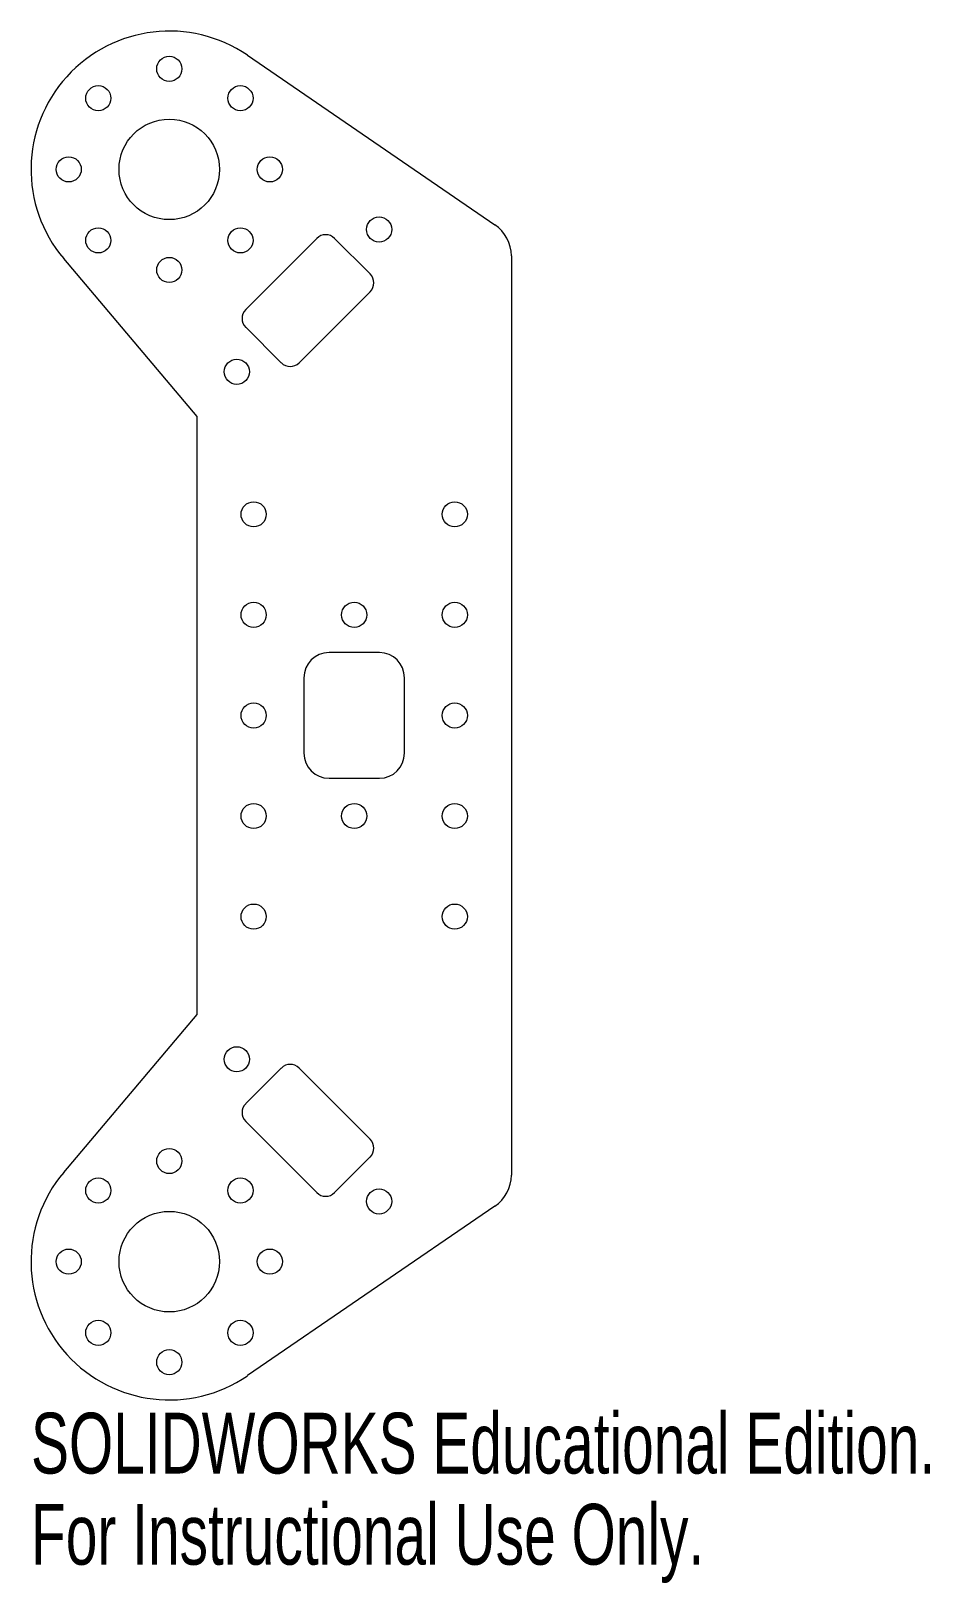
# Model space of a CAD drawing. Header units: millimetres. Extents: x -31 to 41, y -50 to 73.
import ezdxf

# ---------------------------------------------------------------- set-up
doc = ezdxf.new("R2010")
doc.units = ezdxf.units.MM
doc.styles.add('SLDTEXTSTYLE0', font='TXT', dxfattribs={"width": 0.7})

msp = doc.modelspace()

# ---------------------------------------------------------------- linework, layer by layer
at = {"color": 7, "linetype": 'Continuous', "lineweight": 15}
for p, q in [((-13.49, 71.52), (6.2, 58.04)), ((-7.97, 56.95), (-13.63, 51.29)), ((-3.73, 54.12), (-6.56, 56.95)), ((7.5, 55.56), (7.5, -17.57)), ((-17.5, 42.79), (-28.11, 55.34)), ((-9.39, 47.05), (-3.73, 52.71)), ((-13.63, 49.88), (-10.8, 47.05)), ((-17.5, -4.79), (-17.5, 42.79)), ((-3, 24), (-7, 24)), ((-9, 22), (-9, 16)), ((-1, 16), (-1, 22)), ((-7, 14), (-3, 14)), ((-28.11, -17.35), (-17.5, -4.79)), ((-13.63, -11.88), (-10.8, -9.05)), ((-9.39, -9.05), (-3.73, -14.71)), ((-7.97, -18.95), (-13.63, -13.3)), ((-3.73, -16.12), (-6.56, -18.95)), ((6.2, -20.04), (-13.49, -33.52))]:
    msp.add_line(p, q, dxfattribs=at)
for centre, radius in [((-19.71, 70.44), 1), ((-25.36, 68.1), 1), ((-14.05, 68.1), 1), ((-19.71, 62.44), 4), ((-27.71, 62.44), 1), ((-11.71, 62.44), 1), ((-3.02, 57.66), 1), ((-25.36, 56.79), 1), ((-14.05, 56.79), 1), ((-19.71, 54.44), 1), ((-14.34, 46.34), 1), ((-13, 35), 1), ((3, 35), 1), ((-13, 27), 1), ((-5, 27), 1), ((3, 27), 1), ((-13, 19), 1), ((3, 19), 1), ((-13, 11), 1), ((-5, 11), 1), ((3, 11), 1), ((-13, 3), 1), ((3, 3), 1), ((-14.34, -8.35), 1), ((-19.71, -16.45), 1), ((-25.36, -18.79), 1), ((-14.05, -18.79), 1), ((-3.02, -19.66), 1), ((-19.71, -24.45), 4), ((-27.71, -24.45), 1), ((-11.71, -24.45), 1), ((-25.36, -30.11), 1), ((-14.05, -30.11), 1), ((-19.71, -32.45), 1)]:
    msp.add_circle(centre, radius, dxfattribs=at)
for centre, radius, start, end in [((-19.71, 62.44), 11, 55.5964, 220.2036), ((4.5, 55.56), 3, 0, 55.5964), ((-7.27, 56.24), 1, 45, 135), ((-4.44, 53.41), 1, 315, 45), ((-12.92, 50.58), 1, 135, 225), ((-10.09, 47.76), 1, 225, 315), ((-7, 22), 2, 90, 180), ((-3, 22), 2, 0, 90), ((-7, 16), 2, 180, 270), ((-3, 16), 2, 270, 0), ((-10.09, -9.76), 1, 45, 135), ((-12.92, -12.59), 1, 135, 225), ((-4.44, -15.42), 1, 315, 45), ((-19.71, -24.45), 11, 139.7964, 304.4036), ((4.5, -17.57), 3, 304.4036, 0), ((-7.27, -18.25), 1, 225, 315)]:
    msp.add_arc(centre, radius, start, end, dxfattribs=at)

# ---------------------------------------------------------------- texts
at = {"color": 7, "linetype": 'Continuous', "char_height": 4.8336, "attachment_point": 1, "style": 'SLDTEXTSTYLE0'}
for s, insert in [('SOLIDWORKS Educational Edition.', (-30.71, -36.47)), ('For Instructional Use Only.', (-30.71, -43.72))]:
    msp.add_mtext(s, dxfattribs=dict(at, insert=insert))

doc.saveas('drawing.dxf')
